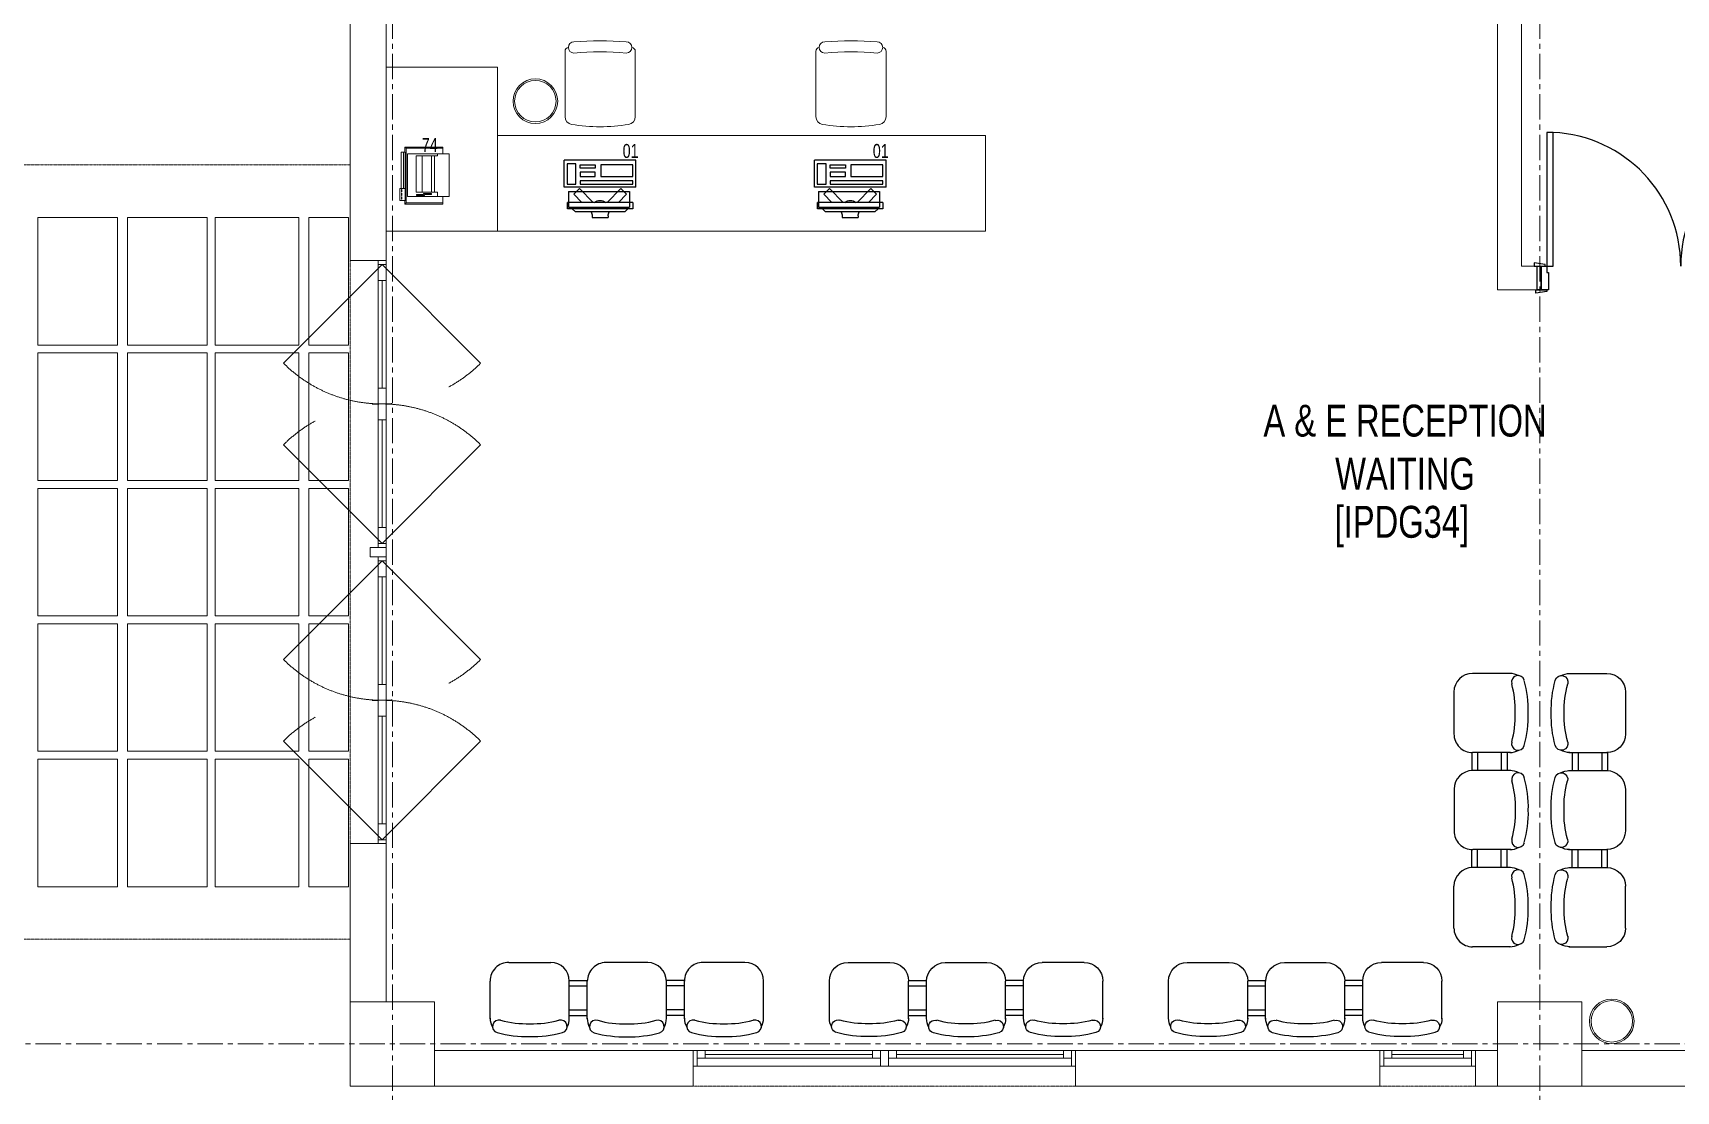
# Model space of a CAD drawing. Header units: millimetres. Extents: x 26027 to 581921, y 7230 to 233891.
# Drawn here: x 456395 to 466707, y 127649 to 134292 of the extents above; entities that cross this region are included whole.
import ezdxf

# ---------------------------------------------------------------- set-up
doc = ezdxf.new("R2010")
doc.units = ezdxf.units.MM
doc.header["$LTSCALE"] = 5
for name, pattern in [('CENTER', [50.8, 31.75, -6.35, 6.35, -6.35]), ('DASHED', [0.75, 0.5, -0.25]), ('HIDDEN2', [0.1875, 0.125, -0.0625])]:
    doc.linetypes.add(name, pattern=pattern)
for name, color, linetype, lineweight in [('72_EGR_BASE_TEXT', 7, 'Continuous', 5), ('Aluminum', 7, 'Continuous', 5), ('Medical Equipment and Furniture', 163, 'Continuous', 0), ('Proj', 7, 'HIDDEN2', 5), ('Structure', 20, 'Continuous', 5), ('Tiles', 252, 'Continuous', 5), ('Walls', 32, 'Continuous', 5)]:
    doc.layers.add(name, color=color, linetype=linetype, lineweight=lineweight)
doc.layers.add('axes', color=9, linetype='Continuous')
doc.layers.add('GE-ARCHITECTURAL_ELEMENTS', color=8, linetype='Continuous')
doc.layers.add('Wooden Joinery', color=7, linetype='Continuous', lineweight=5, true_color=0xffdcd1)
doc.styles.add('X3G_ENTITY_257CFD', font='swisscl.ttf', dxfattribs={"height": 200})
doc.styles.add('X3G_ENTITY_2587EA', font='swisscl.ttf', dxfattribs={"height": 200})

# ---------------------------------------------------------------- blocks, each defined once
blk = doc.blocks.new('GF21021-P')
for p, q in [((-0.221, 0.476), (-0.221, 0.067)), ((0.22, 0.476), (0.22, 0.067))]:
    blk.add_line(p, q)
for centre, radius, start, end in [((-0.171, 0.476), 0.05, 99.6329, 180), ((0, -0.529), 1.069, 80.3671, 99.6329), ((0.17, 0.476), 0.05, 0, 80.3671), ((-0.196, 0.067), 0.025, 180, 261.4721), ((-0.164, 0.042), 0.0351, 90, 270), ((0, 1.847), 1.777, 264.6946, 275.3053), ((0, 1.831), 1.831, 264.8532, 275.147), ((0.164, 0.042), 0.0351, 270, 90), ((0.195, 0.067), 0.025, 278.5279, 0)]:
    blk.add_arc(centre, radius, start, end)
blk = doc.blocks.new('ITCWLS1-P')
at = {"layer": 'GE-ARCHITECTURAL_ELEMENTS'}
for p, q in [((-0.265, 0.43, 0), (-0.305, 0.43, 0)), ((-0.305, 0.43, 0), (-0.305, 0.02, 0)), ((-0.265, 0.43, 0), (-0.265, 0.02, 0)), ((-0.17, 0.45), (-0.17, 0)), ((-0.17, 0.45), (0, 0.45)), ((-0.15, 0.43), (-0.129, 0.43)), ((-0.129, 0.43), (-0.129, 0.409)), ((0, 0.45), (0, 0)), ((-0.325, 0.38, 0), (-0.305, 0.4, 0)), ((-0.325, 0.38, 0), (-0.325, 0.07, 0)), ((-0.197, 0.409), (-0.295, 0.409)), ((-0.295, 0.026), (-0.295, 0.409)), ((-0.197, 0.026), (-0.197, 0.409)), ((-0.35, 0.275), (-0.36, 0.275)), ((-0.36, 0.175), (-0.36, 0.275)), ((-0.35, 0.175), (-0.36, 0.175)), ((-0.325, 0.07, 0), (-0.305, 0.05, 0)), ((-0.305, 0.02, 0), (-0.265, 0.02, 0)), ((-0.197, 0.026), (-0.295, 0.026)), ((-0.17, 0), (0, 0))]:
    blk.add_line(p, q, dxfattribs=at)
at = {"layer": 'GE-ARCHITECTURAL_ELEMENTS', "extrusion": (2.48281e-10, 3.18408e-10, -1)}
for p, q in [((-0.265, 0.34), (-0.214, 0.39)), ((-0.265, 0.269), (-0.179, 0.355)), ((-0.179, 0.355), (-0.214, 0.39))]:
    blk.add_line(p, q, dxfattribs=at)
at = {"layer": 'GE-ARCHITECTURAL_ELEMENTS', "extrusion": (2.48281e-10, -3.18408e-10, -1)}
for p, q in [((-0.265, 0.181), (-0.179, 0.095)), ((-0.265, 0.11), (-0.214, 0.06)), ((-0.179, 0.095), (-0.214, 0.06))]:
    blk.add_line(p, q, dxfattribs=at)
at = {"layer": 'GE-ARCHITECTURAL_ELEMENTS'}
for points in [[(-0.129, 0.409), (-0.129, 0.1), (-0.15, 0.1), (-0.15, 0.43)], [(-0.15, 0.1), (-0.15, 0.1), (-0.15, 0.1), (-0.15, 0.1), (-0.15, 0.1), (-0.15, 0.1), (-0.15, 0.1), (-0.15, 0.1), (-0.15, 0.1)], [(-0.15, 0.1), (-0.15, 0.1), (-0.15, 0.1), (-0.15, 0.1), (-0.15, 0.1), (-0.15, 0.1), (-0.15, 0.1), (-0.15, 0.1), (-0.15, 0.1), (-0.15, 0.1), (-0.15, 0.1), (-0.15, 0.1), (-0.15, 0.1), (-0.15, 0.1), (-0.15, 0.1), (-0.15, 0.1), (-0.15, 0.1), (-0.15, 0.1)], [(-0.15, 0.1), (-0.15, 0.1), (-0.15, 0.1), (-0.15, 0.1), (-0.15, 0.1), (-0.15, 0.1), (-0.15, 0.1), (-0.15, 0.1), (-0.15, 0.1), (-0.15, 0.1)], [(-0.15, 0.1), (-0.15, 0.1), (-0.15, 0.1), (-0.15, 0.1), (-0.15, 0.1), (-0.15, 0.1), (-0.15, 0.1)], [(-0.15, 0.1), (-0.15, 0.1), (-0.15, 0.1), (-0.15, 0.1), (-0.15, 0.1), (-0.15, 0.1), (-0.15, 0.1), (-0.15, 0.1), (-0.15, 0.1), (-0.15, 0.1)], [(-0.15, 0.1), (-0.15, 0.1), (-0.15, 0.1), (-0.15, 0.1), (-0.15, 0.1), (-0.15, 0.1), (-0.15, 0.1), (-0.15, 0.1), (-0.15, 0.1), (-0.15, 0.1), (-0.15, 0.1), (-0.15, 0.1), (-0.15, 0.1), (-0.15, 0.1), (-0.15, 0.1)], [(-0.15, 0.1), (-0.15, 0.1), (-0.15, 0.1), (-0.15, 0.1), (-0.15, 0.1), (-0.15, 0.1), (-0.15, 0.1), (-0.15, 0.1), (-0.15, 0.1), (-0.15, 0.1)], [(-0.15, 0.1), (-0.15, 0.1), (-0.15, 0.1), (-0.15, 0.1), (-0.15, 0.1), (-0.15, 0.1), (-0.15, 0.1), (-0.15, 0.1), (-0.15, 0.1), (-0.15, 0.1)], [(-0.15, 0.1), (-0.15, 0.1), (-0.15, 0.1), (-0.15, 0.1), (-0.15, 0.1), (-0.15, 0.1), (-0.15, 0.1), (-0.15, 0.1), (-0.15, 0.1), (-0.15, 0.1), (-0.15, 0.1), (-0.15, 0.1), (-0.15, 0.1), (-0.15, 0.1), (-0.15, 0.1), (-0.15, 0.1), (-0.15, 0.1), (-0.15, 0.1), (-0.15, 0.1), (-0.15, 0.1), (-0.15, 0.1), (-0.15, 0.1), (-0.15, 0.1), (-0.15, 0.1), (-0.15, 0.1), (-0.15, 0.1), (-0.15, 0.1), (-0.15, 0.1), (-0.15, 0.1), (-0.15, 0.1), (-0.15, 0.1), (-0.15, 0.1), (-0.15, 0.1), (-0.15, 0.1), (-0.15, 0.1), (-0.15, 0.1), (-0.15, 0.1), (-0.15, 0.1), (-0.15, 0.1), (-0.15, 0.1), (-0.15, 0.1), (-0.15, 0.1), (-0.15, 0.1), (-0.15, 0.1), (-0.15, 0.1), (-0.15, 0.1), (-0.15, 0.1), (-0.15, 0.1), (-0.15, 0.1), (-0.15, 0.1), (-0.15, 0.1), (-0.15, 0.1), (-0.15, 0.1), (-0.15, 0.1)], [(-0.15, 0.1), (-0.15, 0.1), (-0.15, 0.1), (-0.15, 0.1), (-0.15, 0.1), (-0.15, 0.1), (-0.15, 0.1), (-0.15, 0.1), (-0.15, 0.1), (-0.15, 0.1), (-0.15, 0.1), (-0.15, 0.1), (-0.15, 0.1), (-0.15, 0.1), (-0.15, 0.1), (-0.15, 0.1), (-0.15, 0.1), (-0.15, 0.1), (-0.15, 0.1), (-0.15, 0.1), (-0.15, 0.1), (-0.15, 0.1), (-0.15, 0.1), (-0.15, 0.1), (-0.15, 0.1), (-0.15, 0.1), (-0.15, 0.1), (-0.15, 0.1), (-0.15, 0.1), (-0.15, 0.1), (-0.15, 0.1), (-0.15, 0.1), (-0.15, 0.1), (-0.15, 0.1), (-0.15, 0.1), (-0.15, 0.1), (-0.15, 0.1), (-0.15, 0.1), (-0.15, 0.1), (-0.15, 0.1), (-0.15, 0.1), (-0.15, 0.1), (-0.15, 0.1), (-0.15, 0.1), (-0.15, 0.1), (-0.15, 0.1), (-0.15, 0.1), (-0.15, 0.1), (-0.15, 0.1), (-0.15, 0.1), (-0.15, 0.1), (-0.15, 0.1), (-0.15, 0.1), (-0.15, 0.1), (-0.15, 0.1), (-0.15, 0.1), (-0.15, 0.1), (-0.15, 0.1), (-0.15, 0.1), (-0.15, 0.1), (-0.15, 0.1), (-0.15, 0.1), (-0.15, 0.1), (-0.15, 0.1), (-0.15, 0.1), (-0.15, 0.1), (-0.15, 0.1), (-0.15, 0.1), (-0.15, 0.1), (-0.15, 0.1), (-0.15, 0.1), (-0.15, 0.1), (-0.15, 0.1), (-0.15, 0.1), (-0.15, 0.1), (-0.15, 0.1), (-0.15, 0.1), (-0.15, 0.1), (-0.15, 0.1), (-0.15, 0.1), (-0.15, 0.1), (-0.15, 0.1), (-0.15, 0.1), (-0.15, 0.1), (-0.15, 0.1), (-0.15, 0.1), (-0.15, 0.1), (-0.15, 0.1), (-0.15, 0.1)], [(-0.15, 0.1), (-0.15, 0.1), (-0.15, 0.1), (-0.15, 0.1), (-0.15, 0.1), (-0.15, 0.1), (-0.15, 0.1), (-0.15, 0.1), (-0.15, 0.1), (-0.15, 0.1), (-0.15, 0.1), (-0.15, 0.1)], [(-0.15, 0.1), (-0.15, 0.1), (-0.15, 0.1), (-0.15, 0.1), (-0.15, 0.1), (-0.15, 0.1), (-0.15, 0.1)], [(-0.15, 0.1), (-0.15, 0.1), (-0.15, 0.1), (-0.15, 0.1), (-0.15, 0.1), (-0.15, 0.1), (-0.15, 0.1), (-0.15, 0.1), (-0.15, 0.1), (-0.15, 0.1), (-0.15, 0.1), (-0.15, 0.1), (-0.15, 0.1), (-0.15, 0.1), (-0.15, 0.1), (-0.15, 0.1), (-0.15, 0.1)], [(-0.15, 0.1), (-0.15, 0.1), (-0.15, 0.1), (-0.15, 0.1), (-0.15, 0.1), (-0.15, 0.1), (-0.15, 0.1), (-0.15, 0.1), (-0.15, 0.1), (-0.15, 0.1), (-0.15, 0.1), (-0.15, 0.1), (-0.15, 0.1), (-0.15, 0.1), (-0.15, 0.1), (-0.15, 0.1), (-0.15, 0.1), (-0.15, 0.1), (-0.15, 0.1), (-0.15, 0.1), (-0.15, 0.1), (-0.15, 0.1), (-0.15, 0.1), (-0.15, 0.1), (-0.15, 0.1), (-0.15, 0.1), (-0.15, 0.1), (-0.15, 0.1), (-0.15, 0.1), (-0.15, 0.1), (-0.15, 0.1), (-0.15, 0.1), (-0.15, 0.1), (-0.15, 0.1), (-0.15, 0.1), (-0.15, 0.1), (-0.15, 0.1), (-0.15, 0.1), (-0.15, 0.1), (-0.15, 0.1), (-0.15, 0.1), (-0.15, 0.1), (-0.15, 0.1), (-0.15, 0.1), (-0.15, 0.1), (-0.15, 0.1), (-0.15, 0.1), (-0.15, 0.1), (-0.15, 0.1), (-0.15, 0.1), (-0.15, 0.1), (-0.15, 0.1), (-0.15, 0.1), (-0.15, 0.1), (-0.15, 0.1), (-0.15, 0.1), (-0.15, 0.1), (-0.15, 0.1), (-0.15, 0.1), (-0.15, 0.1), (-0.15, 0.1), (-0.15, 0.1), (-0.15, 0.1), (-0.15, 0.1), (-0.15, 0.1), (-0.15, 0.1), (-0.15, 0.1), (-0.15, 0.1), (-0.15, 0.1), (-0.15, 0.1), (-0.15, 0.1), (-0.15, 0.1), (-0.15, 0.1), (-0.15, 0.1), (-0.15, 0.1), (-0.15, 0.1), (-0.15, 0.1), (-0.15, 0.1), (-0.15, 0.1), (-0.15, 0.1), (-0.15, 0.1), (-0.15, 0.1), (-0.15, 0.1), (-0.15, 0.1), (-0.15, 0.1), (-0.15, 0.1), (-0.15, 0.1), (-0.15, 0.1), (-0.15, 0.1), (-0.15, 0.1), (-0.15, 0.1), (-0.15, 0.1), (-0.15, 0.1), (-0.15, 0.1), (-0.15, 0.1), (-0.15, 0.1), (-0.15, 0.1), (-0.15, 0.1), (-0.15, 0.1), (-0.15, 0.1), (-0.15, 0.1), (-0.15, 0.1), (-0.15, 0.1), (-0.15, 0.1), (-0.15, 0.1), (-0.15, 0.1), (-0.15, 0.1), (-0.15, 0.1), (-0.15, 0.1), (-0.15, 0.1), (-0.15, 0.1)], [(-0.15, 0.1), (-0.15, 0.1), (-0.15, 0.1), (-0.15, 0.1), (-0.15, 0.1), (-0.15, 0.1), (-0.15, 0.1), (-0.15, 0.1)]]:
    blk.add_lwpolyline(points, dxfattribs=at)
for points in [[(-0.102, 0.43), (-0.03, 0.43), (-0.03, 0.229), (-0.102, 0.229)], [(-0.102, 0.195), (-0.075, 0.195), (-0.075, 0.1), (-0.102, 0.1)], [(-0.03, 0.195), (-0.051, 0.195), (-0.051, 0.1), (-0.03, 0.1)], [(-0.15, 0.1), (-0.15, 0.1), (-0.15, 0.1), (-0.15, 0.1), (-0.15, 0.1), (-0.15, 0.1), (-0.15, 0.1), (-0.15, 0.1), (-0.15, 0.1), (-0.15, 0.1), (-0.15, 0.1), (-0.15, 0.1), (-0.15, 0.1), (-0.15, 0.1), (-0.15, 0.1), (-0.15, 0.1), (-0.15, 0.1), (-0.15, 0.1), (-0.15, 0.1), (-0.15, 0.1), (-0.15, 0.1), (-0.15, 0.1), (-0.15, 0.1), (-0.15, 0.1), (-0.15, 0.1), (-0.15, 0.1), (-0.15, 0.1), (-0.15, 0.1), (-0.15, 0.1), (-0.15, 0.1), (-0.15, 0.1), (-0.15, 0.1), (-0.15, 0.1), (-0.15, 0.1), (-0.15, 0.1), (-0.15, 0.1), (-0.15, 0.1), (-0.15, 0.1), (-0.15, 0.1), (-0.15, 0.1), (-0.15, 0.1), (-0.15, 0.1), (-0.15, 0.1), (-0.15, 0.1), (-0.15, 0.1), (-0.15, 0.1), (-0.15, 0.1), (-0.15, 0.1), (-0.15, 0.1), (-0.15, 0.1), (-0.15, 0.1), (-0.15, 0.1), (-0.15, 0.1), (-0.15, 0.1), (-0.15, 0.1), (-0.15, 0.1), (-0.15, 0.1), (-0.15, 0.1), (-0.15, 0.1), (-0.15, 0.1), (-0.15, 0.1), (-0.15, 0.1), (-0.15, 0.1), (-0.15, 0.1), (-0.15, 0.1), (-0.15, 0.1), (-0.15, 0.1), (-0.15, 0.1), (-0.15, 0.1), (-0.15, 0.1), (-0.15, 0.1), (-0.15, 0.1), (-0.15, 0.1), (-0.15, 0.1), (-0.15, 0.1), (-0.15, 0.1), (-0.15, 0.1), (-0.15, 0.1), (-0.15, 0.1), (-0.15, 0.1), (-0.15, 0.1), (-0.15, 0.1), (-0.15, 0.1), (-0.15, 0.1), (-0.15, 0.1), (-0.15, 0.1), (-0.15, 0.1), (-0.15, 0.1), (-0.15, 0.1), (-0.15, 0.1), (-0.15, 0.1), (-0.15, 0.1), (-0.15, 0.1), (-0.15, 0.1), (-0.15, 0.1), (-0.15, 0.1), (-0.15, 0.1), (-0.15, 0.1), (-0.15, 0.1), (-0.15, 0.1), (-0.15, 0.1), (-0.15, 0.1), (-0.15, 0.1), (-0.15, 0.1), (-0.15, 0.1), (-0.15, 0.1), (-0.15, 0.1), (-0.15, 0.1), (-0.15, 0.1), (-0.15, 0.1), (-0.15, 0.1), (-0.15, 0.1), (-0.15, 0.1), (-0.15, 0.1), (-0.15, 0.1), (-0.15, 0.1), (-0.15, 0.1), (-0.15, 0.1), (-0.15, 0.1), (-0.15, 0.1), (-0.15, 0.1), (-0.15, 0.1), (-0.15, 0.1), (-0.15, 0.1), (-0.15, 0.1), (-0.15, 0.1), (-0.15, 0.1), (-0.15, 0.1), (-0.15, 0.1), (-0.15, 0.1), (-0.15, 0.1), (-0.15, 0.1), (-0.15, 0.1), (-0.15, 0.1), (-0.15, 0.1), (-0.15, 0.1), (-0.15, 0.1), (-0.15, 0.1), (-0.15, 0.1), (-0.15, 0.1), (-0.15, 0.1), (-0.15, 0.1), (-0.15, 0.1), (-0.15, 0.1), (-0.15, 0.1), (-0.15, 0.1), (-0.15, 0.1), (-0.15, 0.1), (-0.15, 0.1), (-0.15, 0.1), (-0.15, 0.1), (-0.15, 0.1), (-0.15, 0.1), (-0.15, 0.1), (-0.15, 0.1), (-0.15, 0.1), (-0.15, 0.1), (-0.15, 0.1), (-0.15, 0.1), (-0.15, 0.1), (-0.15, 0.1), (-0.15, 0.1), (-0.15, 0.1), (-0.15, 0.1), (-0.15, 0.1), (-0.15, 0.1), (-0.15, 0.1), (-0.15, 0.1), (-0.15, 0.1), (-0.15, 0.1), (-0.15, 0.1), (-0.15, 0.1), (-0.15, 0.1), (-0.15, 0.1), (-0.15, 0.1), (-0.15, 0.1), (-0.15, 0.1), (-0.15, 0.1), (-0.15, 0.1), (-0.15, 0.1), (-0.15, 0.1), (-0.15, 0.1), (-0.15, 0.1), (-0.15, 0.1), (-0.15, 0.1), (-0.15, 0.1), (-0.15, 0.1), (-0.15, 0.1), (-0.15, 0.1), (-0.15, 0.1), (-0.15, 0.1), (-0.15, 0.1), (-0.15, 0.1), (-0.15, 0.1), (-0.15, 0.1), (-0.15, 0.1), (-0.15, 0.1), (-0.15, 0.1), (-0.15, 0.1), (-0.15, 0.1), (-0.15, 0.1), (-0.15, 0.1), (-0.15, 0.1), (-0.15, 0.1), (-0.15, 0.1), (-0.15, 0.1), (-0.15, 0.1), (-0.15, 0.1), (-0.15, 0.1), (-0.15, 0.1), (-0.15, 0.1), (-0.15, 0.1), (-0.15, 0.1), (-0.15, 0.1), (-0.15, 0.1), (-0.15, 0.1), (-0.15, 0.1), (-0.15, 0.1), (-0.15, 0.1), (-0.15, 0.1), (-0.15, 0.1), (-0.15, 0.1), (-0.15, 0.1), (-0.15, 0.1), (-0.15, 0.1), (-0.15, 0.1), (-0.15, 0.1), (-0.15, 0.1), (-0.15, 0.1), (-0.15, 0.1), (-0.15, 0.1), (-0.15, 0.1), (-0.15, 0.1), (-0.15, 0.1), (-0.15, 0.1), (-0.15, 0.1), (-0.15, 0.1), (-0.15, 0.1), (-0.15, 0.1), (-0.15, 0.1), (-0.15, 0.1), (-0.15, 0.1), (-0.15, 0.1), (-0.15, 0.1), (-0.15, 0.1), (-0.15, 0.1), (-0.15, 0.1), (-0.15, 0.1), (-0.15, 0.1), (-0.15, 0.1), (-0.15, 0.1), (-0.15, 0.1), (-0.15, 0.1), (-0.15, 0.1), (-0.15, 0.1), (-0.15, 0.1), (-0.15, 0.1), (-0.15, 0.1), (-0.15, 0.1), (-0.15, 0.1), (-0.15, 0.1), (-0.15, 0.1), (-0.15, 0.1), (-0.15, 0.1), (-0.15, 0.1), (-0.15, 0.1), (-0.15, 0.1), (-0.15, 0.1), (-0.15, 0.1), (-0.15, 0.1), (-0.15, 0.1), (-0.15, 0.1), (-0.15, 0.1), (-0.15, 0.1), (-0.15, 0.1), (-0.15, 0.1), (-0.15, 0.1)], [(-0.15, 0.1), (-0.15, 0.1), (-0.15, 0.1), (-0.15, 0.1), (-0.15, 0.1), (-0.15, 0.1), (-0.15, 0.1), (-0.15, 0.1), (-0.15, 0.1), (-0.15, 0.1), (-0.15, 0.1), (-0.15, 0.1), (-0.15, 0.1), (-0.15, 0.1), (-0.15, 0.1), (-0.15, 0.1), (-0.15, 0.1), (-0.15, 0.1), (-0.15, 0.1), (-0.15, 0.1), (-0.15, 0.1), (-0.15, 0.1), (-0.15, 0.1), (-0.15, 0.1), (-0.15, 0.1), (-0.15, 0.1), (-0.15, 0.1), (-0.15, 0.1), (-0.15, 0.1), (-0.15, 0.1), (-0.15, 0.1), (-0.15, 0.1), (-0.15, 0.1), (-0.15, 0.1), (-0.15, 0.1), (-0.15, 0.1), (-0.15, 0.1), (-0.15, 0.1), (-0.15, 0.1), (-0.15, 0.1), (-0.15, 0.1), (-0.15, 0.1), (-0.15, 0.1), (-0.15, 0.1), (-0.15, 0.1), (-0.15, 0.1), (-0.15, 0.1), (-0.15, 0.1), (-0.15, 0.1), (-0.15, 0.1), (-0.15, 0.1), (-0.15, 0.1), (-0.15, 0.1), (-0.15, 0.1), (-0.15, 0.1), (-0.15, 0.1), (-0.15, 0.1), (-0.15, 0.1), (-0.15, 0.1), (-0.15, 0.1), (-0.15, 0.1), (-0.15, 0.1), (-0.15, 0.1), (-0.15, 0.1), (-0.15, 0.1), (-0.15, 0.1), (-0.15, 0.1), (-0.15, 0.1), (-0.15, 0.1), (-0.15, 0.1), (-0.15, 0.1), (-0.15, 0.1), (-0.15, 0.1), (-0.15, 0.1), (-0.15, 0.1), (-0.15, 0.1), (-0.15, 0.1), (-0.15, 0.1), (-0.15, 0.1), (-0.15, 0.1), (-0.15, 0.1), (-0.15, 0.1), (-0.15, 0.1), (-0.15, 0.1), (-0.15, 0.1), (-0.15, 0.1), (-0.15, 0.1), (-0.15, 0.1), (-0.15, 0.1), (-0.15, 0.1), (-0.15, 0.1), (-0.15, 0.1), (-0.15, 0.1), (-0.15, 0.1), (-0.15, 0.1), (-0.15, 0.1), (-0.15, 0.1), (-0.15, 0.1), (-0.15, 0.1), (-0.15, 0.1), (-0.15, 0.1), (-0.15, 0.1), (-0.15, 0.1), (-0.15, 0.1), (-0.15, 0.1), (-0.15, 0.1), (-0.15, 0.1), (-0.15, 0.1), (-0.15, 0.1), (-0.15, 0.1), (-0.15, 0.1), (-0.15, 0.1), (-0.15, 0.1), (-0.15, 0.1), (-0.15, 0.1), (-0.15, 0.1), (-0.15, 0.1), (-0.15, 0.1), (-0.15, 0.1), (-0.15, 0.1), (-0.15, 0.1), (-0.15, 0.1), (-0.15, 0.1), (-0.15, 0.1), (-0.15, 0.1), (-0.15, 0.1), (-0.15, 0.1), (-0.15, 0.1), (-0.15, 0.1), (-0.15, 0.1), (-0.15, 0.1), (-0.15, 0.1), (-0.15, 0.1), (-0.15, 0.1), (-0.15, 0.1), (-0.15, 0.1), (-0.15, 0.1), (-0.15, 0.1), (-0.15, 0.1), (-0.15, 0.1), (-0.15, 0.1), (-0.15, 0.1), (-0.15, 0.1), (-0.15, 0.1), (-0.15, 0.1), (-0.15, 0.1), (-0.15, 0.1), (-0.15, 0.1), (-0.15, 0.1), (-0.15, 0.1), (-0.15, 0.1), (-0.15, 0.1), (-0.15, 0.1), (-0.15, 0.1), (-0.15, 0.1), (-0.15, 0.1), (-0.15, 0.1), (-0.15, 0.1), (-0.15, 0.1), (-0.15, 0.1), (-0.15, 0.1), (-0.15, 0.1), (-0.15, 0.1), (-0.15, 0.1), (-0.15, 0.1), (-0.15, 0.1), (-0.15, 0.1), (-0.15, 0.1), (-0.15, 0.1), (-0.15, 0.1), (-0.15, 0.1), (-0.15, 0.1), (-0.15, 0.1), (-0.15, 0.1), (-0.15, 0.1), (-0.15, 0.1), (-0.15, 0.1), (-0.15, 0.1), (-0.15, 0.1), (-0.15, 0.1), (-0.15, 0.1), (-0.15, 0.1), (-0.15, 0.1), (-0.15, 0.1), (-0.15, 0.1), (-0.15, 0.1), (-0.15, 0.1), (-0.15, 0.1), (-0.15, 0.1), (-0.15, 0.1), (-0.15, 0.1), (-0.15, 0.1), (-0.15, 0.1), (-0.15, 0.1), (-0.15, 0.1), (-0.15, 0.1), (-0.15, 0.1), (-0.15, 0.1), (-0.15, 0.1), (-0.15, 0.1), (-0.15, 0.1), (-0.15, 0.1), (-0.15, 0.1), (-0.15, 0.1), (-0.15, 0.1), (-0.15, 0.1), (-0.15, 0.1), (-0.15, 0.1), (-0.15, 0.1), (-0.15, 0.1), (-0.15, 0.1), (-0.15, 0.1), (-0.15, 0.1), (-0.15, 0.1)], [(-0.15, 0.1), (-0.15, 0.1), (-0.15, 0.1), (-0.15, 0.1), (-0.15, 0.1), (-0.15, 0.1), (-0.15, 0.1), (-0.15, 0.1), (-0.15, 0.1), (-0.15, 0.1), (-0.15, 0.1), (-0.15, 0.1), (-0.15, 0.1), (-0.15, 0.1), (-0.15, 0.1), (-0.15, 0.1), (-0.15, 0.1), (-0.15, 0.1), (-0.15, 0.1), (-0.15, 0.1), (-0.15, 0.1), (-0.15, 0.1), (-0.15, 0.1), (-0.15, 0.1), (-0.15, 0.1), (-0.15, 0.1), (-0.15, 0.1), (-0.15, 0.1), (-0.15, 0.1), (-0.15, 0.1), (-0.15, 0.1), (-0.15, 0.1), (-0.15, 0.1), (-0.15, 0.1), (-0.15, 0.1), (-0.15, 0.1), (-0.15, 0.1), (-0.15, 0.1), (-0.15, 0.1), (-0.15, 0.1), (-0.15, 0.1), (-0.15, 0.1), (-0.15, 0.1), (-0.15, 0.1), (-0.15, 0.1), (-0.15, 0.1), (-0.15, 0.1), (-0.15, 0.1), (-0.15, 0.1), (-0.15, 0.1), (-0.15, 0.1), (-0.15, 0.1), (-0.15, 0.1), (-0.15, 0.1), (-0.15, 0.1), (-0.15, 0.1), (-0.15, 0.1), (-0.15, 0.1), (-0.15, 0.1), (-0.15, 0.1), (-0.15, 0.1), (-0.15, 0.1), (-0.15, 0.1), (-0.15, 0.1), (-0.15, 0.1), (-0.15, 0.1), (-0.15, 0.1), (-0.15, 0.1), (-0.15, 0.1), (-0.15, 0.1), (-0.15, 0.1), (-0.15, 0.1), (-0.15, 0.1), (-0.15, 0.1), (-0.15, 0.1), (-0.15, 0.1), (-0.15, 0.1), (-0.15, 0.1), (-0.15, 0.1), (-0.15, 0.1), (-0.15, 0.1), (-0.15, 0.1), (-0.15, 0.1), (-0.15, 0.1), (-0.15, 0.1), (-0.15, 0.1), (-0.15, 0.1), (-0.15, 0.1), (-0.15, 0.1), (-0.15, 0.1), (-0.15, 0.1), (-0.15, 0.1), (-0.15, 0.1), (-0.15, 0.1), (-0.15, 0.1), (-0.15, 0.1), (-0.15, 0.1), (-0.15, 0.1), (-0.15, 0.1), (-0.15, 0.1), (-0.15, 0.1), (-0.15, 0.1), (-0.15, 0.1), (-0.15, 0.1), (-0.15, 0.1), (-0.15, 0.1), (-0.15, 0.1), (-0.15, 0.1), (-0.15, 0.1), (-0.15, 0.1), (-0.15, 0.1), (-0.15, 0.1), (-0.15, 0.1), (-0.15, 0.1), (-0.15, 0.1), (-0.15, 0.1), (-0.15, 0.1), (-0.15, 0.1), (-0.15, 0.1), (-0.15, 0.1), (-0.15, 0.1), (-0.15, 0.1), (-0.15, 0.1), (-0.15, 0.1), (-0.15, 0.1), (-0.15, 0.1), (-0.15, 0.1), (-0.15, 0.1), (-0.15, 0.1), (-0.15, 0.1), (-0.15, 0.1), (-0.15, 0.1), (-0.15, 0.1), (-0.15, 0.1), (-0.15, 0.1), (-0.15, 0.1), (-0.15, 0.1), (-0.15, 0.1), (-0.15, 0.1), (-0.15, 0.1), (-0.15, 0.1), (-0.15, 0.1), (-0.15, 0.1), (-0.15, 0.1), (-0.15, 0.1), (-0.15, 0.1), (-0.15, 0.1), (-0.15, 0.1), (-0.15, 0.1), (-0.15, 0.1), (-0.15, 0.1), (-0.15, 0.1), (-0.15, 0.1), (-0.15, 0.1), (-0.15, 0.1), (-0.15, 0.1), (-0.15, 0.1), (-0.15, 0.1), (-0.15, 0.1), (-0.15, 0.1), (-0.15, 0.1), (-0.15, 0.1), (-0.15, 0.1), (-0.15, 0.1), (-0.15, 0.1), (-0.15, 0.1), (-0.15, 0.1), (-0.15, 0.1), (-0.15, 0.1), (-0.15, 0.1), (-0.15, 0.1), (-0.15, 0.1), (-0.15, 0.1), (-0.15, 0.1), (-0.15, 0.1), (-0.15, 0.1), (-0.15, 0.1), (-0.15, 0.1), (-0.15, 0.1), (-0.15, 0.1), (-0.15, 0.1), (-0.15, 0.1), (-0.15, 0.1), (-0.15, 0.1), (-0.15, 0.1), (-0.15, 0.1), (-0.15, 0.1), (-0.15, 0.1), (-0.15, 0.1), (-0.15, 0.1), (-0.15, 0.1), (-0.15, 0.1), (-0.15, 0.1), (-0.15, 0.1), (-0.15, 0.1), (-0.15, 0.1), (-0.15, 0.1), (-0.15, 0.1), (-0.15, 0.1), (-0.15, 0.1), (-0.15, 0.1), (-0.15, 0.1), (-0.15, 0.1), (-0.15, 0.1), (-0.15, 0.1), (-0.15, 0.1), (-0.15, 0.1), (-0.15, 0.1), (-0.15, 0.1), (-0.15, 0.1), (-0.15, 0.1), (-0.15, 0.1), (-0.15, 0.1), (-0.15, 0.1), (-0.15, 0.1), (-0.15, 0.1), (-0.15, 0.1), (-0.15, 0.1), (-0.15, 0.1)], [(-0.15, 0.073), (-0.024, 0.073), (-0.024, 0.018), (-0.15, 0.018)]]:
    blk.add_lwpolyline(points, close=True, dxfattribs=at)
for centre, radius, start, end in [((-0.35, 0.325), 0.05, 270, 300.3093), ((-0.309, 0.225), 0.0556, 321.9431, 38.0569), ((-0.35, 0.125), 0.05, 59.6907, 90)]:
    blk.add_arc(centre, radius, start, end, dxfattribs=at)
blk = doc.blocks.new('WM00001-P')
blk.add_circle((0, 0), 0.14)
at = {"color": 8}
blk.add_circle((0, 0), 0.13, dxfattribs=at)
blk = doc.blocks.new('3seater')
at = {"layer": 'GE-ARCHITECTURAL_ELEMENTS'}
for p, q in [((-958973, -382950, 0), (-958973, -383188, 0)), ((-958476, -382950, 0), (-958476, -383188, 0)), ((-958476, -382950, 0), (-958476, -383166, 0)), ((-958476, -382971, 0), (-958364, -382971, 0)), ((-958364, -382948, 0), (-958364, -383187, 0)), ((-957867, -382948, 0), (-957867, -383165, 0)), ((-957867, -382948, 0), (-957867, -383187, 0)), ((-957754, -382971, 0), (-957867, -382971, 0)), ((-957754, -382950, 0), (-957754, -383188, 0)), ((-957754, -382950, 0), (-957754, -383166, 0)), ((-957257, -382950, 0), (-957257, -383188, 0)), ((-958476, -383008, 0), (-958364, -383008, 0)), ((-957754, -383008, 0), (-957867, -383008, 0)), ((-958476, -383157, 0), (-958364, -383157, 0)), ((-958476, -383192, 0), (-958364, -383192, 0)), ((-957754, -383157, 0), (-957867, -383157, 0)), ((-957754, -383192, 0), (-957867, -383192, 0)), ((-958856, -383305, 0), (-958593, -383305, 0)), ((-958246, -383304, 0), (-957984, -383304, 0)), ((-957374, -383305, 0), (-957637, -383305, 0))]:
    blk.add_line(p, q, dxfattribs=at)
for centre, radius, start, end in [((-958919, -382903, 0), 40.5, 105.639, 285.639), ((-958744, -383526, 0), 687, 88.3753, 105.639), ((-958705, -383526, 0), 687, 74.361, 91.6247), ((-958531, -382903, 0), 40.5, 254.361, 74.361), ((-958309, -382902, 0), 40.5, 105.639, 285.639), ((-958135, -383525, 0), 687, 88.3753, 105.639), ((-958096, -383525, 0), 687, 74.361, 91.6247), ((-957921, -382902, 0), 40.5, 254.361, 74.361), ((-957700, -382903, 0), 40.5, 105.639, 285.639), ((-957525, -383526, 0), 687, 88.3753, 105.639), ((-957486, -383526, 0), 687, 74.361, 91.6247), ((-957312, -382903, 0), 40.5, 254.361, 74.361), ((-958856, -382955, 0), 117, 151.0301, 180), ((-958744, -383526, 0), 606, 88.1581, 105.639), ((-958705, -383526, 0), 606, 74.361, 91.8419), ((-958593, -382955, 0), 117, 0, 28.9699), ((-958246, -382954, 0), 117, 151.0301, 180), ((-958135, -383525, 0), 606, 88.1581, 105.639), ((-958096, -383525, 0), 606, 74.361, 91.8419), ((-957984, -382954, 0), 117, 0, 28.9699), ((-957637, -382955, 0), 117, 151.0301, 180), ((-957525, -383526, 0), 606, 88.1581, 105.639), ((-957486, -383526, 0), 606, 74.361, 91.8419), ((-957374, -382955, 0), 117, 0, 28.9699), ((-958856, -383188, 0), 117, 180, 270), ((-958593, -383188, 0), 117, 270, 0), ((-958246, -383187, 0), 117, 180, 270), ((-957984, -383187, 0), 117, 270, 0), ((-957637, -383188, 0), 117, 180, 270), ((-957374, -383188, 0), 117, 270, 0)]:
    blk.add_arc(centre, radius, start, end, dxfattribs=at)
blk = doc.blocks.new('ITPPLT2C-P')
at = {"color": 0}
for p, q in [((0, 0), (0, -0.226)), ((0.025, 0), (0, 0)), ((0.014, 0), (0.014, -0.226)), ((0.025, 0), (0.014, 0)), ((0.023, 0.032), (0.262, 0.032)), ((0.03, 0.026), (0.023, 0.032)), ((0.023, 0), (0.023, 0.032)), ((0.025, -0.226), (0.025, 0)), ((0.03, -0.318), (0.03, 0.026)), ((0.03, 0.026), (0.262, 0.026)), ((0.262, -0.01), (0.262, 0.032)), ((0.04, -0.277), (0.04, -0.01)), ((0.3, -0.01), (0.04, -0.01)), ((0.094, -0.251), (0.094, -0.022)), ((0.094, -0.022), (0.227, -0.022)), ((0.132, -0.251), (0.132, -0.022)), ((0.189, -0.251), (0.189, -0.022)), ((0.208, -0.251), (0.208, -0.022)), ((0.227, -0.022), (0.227, -0.01)), ((0.3, -0.277), (0.3, -0.01)), ((-0.009, -0.226), (0.027, -0.226)), ((-0.009, -0.226), (0.024, -0.226)), ((-0.009, -0.302), (-0.009, -0.226)), ((-0.009, -0.302), (-0.009, -0.226)), ((0.027, -0.302), (-0.009, -0.302)), ((0.024, -0.302), (-0.009, -0.302)), ((0, -0.226), (0.025, -0.226)), ((0.002, -0.249), (0.002, -0.233)), ((0.002, -0.233), (0.004, -0.233)), ((0.004, -0.249), (0.002, -0.249)), ((0.002, -0.272), (0.002, -0.256)), ((0.002, -0.256), (0.004, -0.256)), ((0.004, -0.272), (0.002, -0.272)), ((0.002, -0.295), (0.002, -0.279)), ((0.002, -0.279), (0.004, -0.279)), ((0.004, -0.295), (0.002, -0.295)), ((0.004, -0.233), (0.004, -0.249)), ((0.004, -0.256), (0.004, -0.272)), ((0.004, -0.279), (0.004, -0.295)), ((0.014, -0.226), (0.025, -0.226)), ((0.023, -0.325), (0.023, -0.302)), ((0.024, -0.226), (0.024, -0.302)), ((0.027, -0.226), (0.027, -0.302)), ((0.3, -0.277), (0.04, -0.277)), ((0.227, -0.251), (0.094, -0.251)), ((0.095, -0.27), (0.095, -0.264)), ((0.095, -0.264), (0.139, -0.264)), ((0.146, -0.27), (0.095, -0.27)), ((0.139, -0.258), (0.19, -0.258)), ((0.139, -0.264), (0.139, -0.258)), ((0.19, -0.264), (0.146, -0.264)), ((0.146, -0.264), (0.146, -0.27)), ((0.19, -0.258), (0.19, -0.264)), ((0.227, -0.277), (0.227, -0.251)), ((0.262, -0.277), (0.262, -0.325)), ((0.03, -0.318), (0.023, -0.325)), ((0.023, -0.325), (0.262, -0.325)), ((0.03, -0.318), (0.262, -0.318))]:
    blk.add_line(p, q, dxfattribs=at)
blk = doc.blocks.new('A$C009F45C9')
at = {"layer": 'GE-ARCHITECTURAL_ELEMENTS'}
for p, q in [((724, -1690), (724, -1680)), ((744, -1690), (724, -1690)), ((724, -1750), (724, -1760)), ((744, -1750), (724, -1750)), ((744, -1690), (744, -1680)), ((744, -1750), (744, -1760)), ((844, -1650), (754, -1650)), ((844, -1670), (754, -1670)), ((884, -1690), (844, -1690)), ((844, -1700), (844, -1690)), ((844, -1740), (844, -1750)), ((884, -1750), (844, -1750)), ((854, -1690), (854, -1680)), ((854, -1750), (854, -1760)), ((874, -1690), (874, -1680)), ((874, -1750), (874, -1760)), ((884, -1700), (884, -1690)), ((884, -1740), (884, -1750)), ((844, -1770), (754, -1770)), ((844, -1790), (754, -1790))]:
    blk.add_line(p, q, dxfattribs=at)
for points in [[(-75, -60), (-85, -60), (-95, 10), (-75, 10)], [(75, -50), (85, -50), (95, 20), (75, 20)], [(75, -100), (914, -100), (914, -60), (75, -60)], [(-75, -1740), (-85, -1740), (-95, -1810), (-75, -1810)], [(75, -1700), (914, -1700), (914, -1740), (75, -1740)], [(75, -1700), (914, -1700), (914, -1740), (75, -1740)], [(75, -1750), (85, -1750), (95, -1820), (75, -1820)]]:
    blk.add_lwpolyline(points, close=True, dxfattribs=at)
for points in [[(75, -25), (-75, -25), (-75, 0), (75, 0), (75, -25)], [(75, -25), (75, -60), (35, -60), (35, -70), (-75, -70), (-75, -25), (75, -25)], [(75, -1775), (75, -1740), (35, -1740), (35, -1730), (-75, -1730), (-75, -1775), (75, -1775)], [(75, -1775), (-75, -1775), (-75, -1800), (75, -1800), (75, -1775)]]:
    blk.add_lwpolyline(points, dxfattribs=at)
for centre, radius, start, end in [((75, -60), 840, 270, 357.2706), ((75, -1740), 840, 2.7294, 90), ((754, -1680), 30, 90, 180), ((754, -1680), 10, 90, 180), ((844, -1680), 30, 0, 90), ((844, -1680), 10, 0, 90), ((754, -1760), 30, 180, 270), ((754, -1760), 10, 180, 270), ((844, -1760), 10, 270, 0), ((844, -1760), 30, 270, 0)]:
    blk.add_arc(centre, radius, start, end, dxfattribs=at)

msp = doc.modelspace()

# ---------------------------------------------------------------- linework, layer by layer
at = {"layer": 'Aluminum', "ltscale": 300}
for p, q in [((458585.8, 132837.7, 2.4), (457967.1, 132219, 2.4)), ((458585.8, 132837.7, 2.4), (459204.5, 132219, 2.4)), ((458585.8, 131087.7, 2.4), (457967.1, 131706.4, 2.4)), ((458585.8, 131087.7, 2.4), (459204.5, 131706.4, 2.4)), ((458585.8, 130977.8, 2.4), (457967.1, 130359.1, 2.4)), ((458585.8, 130977.8, 2.4), (459204.5, 130359.1, 2.4)), ((458585.8, 129227.8, 2.4), (457967.1, 129846.6, 2.4)), ((458585.8, 129227.8, 2.4), (459204.5, 129846.6, 2.4))]:
    msp.add_line(p, q, dxfattribs=at)
at = {"layer": 'Aluminum'}
for p, q in [((458560.8, 131062.7, 2.4), (458560.8, 132862.7, 2.4)), ((458610.8, 132837.7, 2.4), (458560.8, 132837.7, 2.4)), ((458610.8, 132862.7, 2.4), (458610.8, 129202.8, 2.4)), ((458610.8, 132737.7, 2.4), (458560.8, 132737.7, 2.4)), ((458585.8, 132062.7, 2.4), (458585.8, 132737.7, 2.4)), ((458610.8, 132062.7, 2.4), (458560.8, 132062.7, 2.4)), ((458610.8, 131962.7, 2.4), (458560.8, 131962.7, 2.4)), ((458610.8, 131862.7, 2.4), (458560.8, 131862.7, 2.4)), ((458585.8, 131862.7, 2.4), (458585.8, 131187.7, 2.4)), ((458610.8, 131187.7, 2.4), (458560.8, 131187.7, 2.4)), ((458610.8, 131087.7, 2.4), (458560.8, 131087.7, 2.4)), ((458610.8, 131062.7, 2.4), (458510.8, 131062.7, 2.4)), ((458510.8, 131062.7, 2.4), (458510.8, 131002.8, 2.4)), ((458610.8, 131002.8, 2.4), (458510.8, 131002.8, 2.4)), ((458560.8, 131002.8, 2.4), (458560.8, 129202.8, 2.4)), ((458610.8, 130977.8, 2.4), (458560.8, 130977.8, 2.4)), ((458610.8, 130877.8, 2.4), (458560.8, 130877.8, 2.4)), ((458585.8, 130202.8, 2.4), (458585.8, 130877.8, 2.4)), ((458610.8, 130202.8, 2.4), (458560.8, 130202.8, 2.4)), ((458610.8, 130102.8, 2.4), (458560.8, 130102.8, 2.4)), ((458610.8, 130002.8, 2.4), (458560.8, 130002.8, 2.4)), ((458585.8, 130002.8, 2.4), (458585.8, 129327.8, 2.4)), ((458610.8, 129327.8, 2.4), (458560.8, 129327.8, 2.4)), ((458610.8, 129227.8, 2.4), (458560.8, 129227.8, 2.4)), ((460538.3, 127905.3, 2.4), (462938.3, 127905.3, 2.4)), ((460563.3, 127805.3, 7.1), (460563.3, 127905.3, 7.1)), ((460613.3, 127855.3, 7.1), (460613.3, 127905.3, 7.1)), ((461663.3, 127880.3, 7.1), (460613.3, 127880.3, 7.1)), ((461663.3, 127855.3, 7.1), (461663.3, 127905.3, 7.1)), ((461713.3, 127805.3, 7.1), (461713.3, 127905.3, 7.1)), ((461763.3, 127805.3, 7.1), (461763.3, 127905.3, 7.1)), ((461813.3, 127855.3, 7.1), (461813.3, 127905.3, 7.1)), ((462863.3, 127880.3, 7.1), (461813.3, 127880.3, 7.1)), ((462863.3, 127855.3, 7.1), (462863.3, 127905.3, 7.1)), ((462913.3, 127805.3, 7.1), (462913.3, 127905.3, 7.1)), ((464848.3, 127905.3, 2.4), (465448.3, 127905.3, 2.4)), ((464873.3, 127805.3, 2.4), (464873.3, 127905.3, 2.4)), ((464923.3, 127855.3, 2.4), (464923.3, 127905.3, 2.4)), ((465373.3, 127880.3, 2.4), (464923.3, 127880.3, 2.4)), ((465373.3, 127855.3, 2.4), (465373.3, 127905.3, 2.4)), ((465423.3, 127805.3, 2.4), (465423.3, 127905.3, 2.4)), ((460538.3, 127805.3, 2.4), (462938.3, 127805.3, 2.4)), ((460563.3, 127855.3, 7.1), (461713.3, 127855.3, 7.1)), ((461763.3, 127855.3, 7.1), (462913.3, 127855.3, 7.1)), ((464848.3, 127805.3, 2.4), (465448.3, 127805.3, 2.4)), ((464873.3, 127855.3, 2.4), (465423.3, 127855.3, 2.4))]:
    msp.add_line(p, q, dxfattribs=at)
at = {"layer": 'Aluminum', "linetype": 'DASHED', "ltscale": 300}
for centre, start, end in [((458585.8, 132837.7, 2.4), 225, 315), ((458585.8, 131087.7, 2.4), 45, 135), ((458585.8, 130977.8, 2.4), 225, 315), ((458585.8, 129227.8, 2.4), 45, 135)]:
    msp.add_arc(centre, 875, start, end, dxfattribs=at)
at = {"layer": 'axes', "linetype": 'CENTER', "lineweight": 0}
for p, q in [((465850.8, 120285.6, 2.4), (465850.8, 230891.1, 2.4)), ((458650.8, 120285.6, 2.4), (458650.8, 160790.3, 2.4)), ((581030.5, 127945.3, 2.4), (449113.3, 127945.3, 2.4))]:
    msp.add_line(p, q, dxfattribs=at)
at = {"layer": 'Medical Equipment and Furniture', "elevation": 2.4}
msp.add_lwpolyline([(459310.8, 133048.1), (458610.8, 133048.1), (458610.8, 134076.8), (459310.8, 134076.8)], close=True, dxfattribs=at)
at = {"layer": 'Medical Equipment and Furniture', "linetype": 'Continuous', "elevation": 2.4}
msp.add_lwpolyline([(462373.7, 133648.1), (462373.7, 133048.1), (459310.8, 133048.1), (459310.8, 133648.1)], close=True, dxfattribs=at)
at = {"layer": 'Proj'}
for p, q in [((458385.8, 133462.7, 2.4), (455985.8, 133462.7, 2.4)), ((458385.8, 128602.8, 2.4), (455985.8, 128602.8, 2.4)), ((462938.3, 127680.3, 2.4), (460538.3, 127680.3, 2.4)), ((465448.3, 127680.3, 7.1), (464848.3, 127680.3, 7.1))]:
    msp.add_line(p, q, dxfattribs=at)
at = {"layer": 'Proj', "elevation": 2.4}
msp.add_lwpolyline([(458385.8, 129202.8), (458385.8, 132862.7)], dxfattribs=at)
at = {"layer": 'Structure', "elevation": 2.4}
for points in [[(458385.8, 127680.3), (458915.8, 127680.3), (458915.8, 128210.3), (458385.8, 128210.3)], [(465585.8, 127680.3), (466115.8, 127680.3), (466115.8, 128210.3), (465585.8, 128210.3)]]:
    msp.add_lwpolyline(points, close=True, dxfattribs=at)
at = {"layer": 'Tiles', "elevation": 2.4}
for points in [[(456425.8, 132332.8), (456925.8, 132332.8), (456925.8, 133132.8), (456425.8, 133132.8)], [(456988.3, 132332.8), (457488.3, 132332.8), (457488.3, 133132.8), (456988.3, 133132.8)], [(457538.3, 132332.8), (458063.3, 132332.8), (458063.3, 133132.8), (457538.3, 133132.8)], [(458125.8, 132332.8), (458375.8, 132332.8), (458375.8, 133132.8), (458125.8, 133132.8)], [(456425.8, 131482.8), (456925.8, 131482.8), (456925.8, 132282.8), (456425.8, 132282.8)], [(456988.3, 131482.8), (457488.3, 131482.8), (457488.3, 132282.8), (456988.3, 132282.8)], [(457538.3, 131482.8), (458063.3, 131482.8), (458063.3, 132282.8), (457538.3, 132282.8)], [(458125.8, 131482.8), (458375.8, 131482.8), (458375.8, 132282.8), (458125.8, 132282.8)], [(456425.8, 130632.8), (456925.8, 130632.8), (456925.8, 131432.8), (456425.8, 131432.8)], [(456988.3, 130632.8), (457488.3, 130632.8), (457488.3, 131432.8), (456988.3, 131432.8)], [(457538.3, 130632.8), (458063.3, 130632.8), (458063.3, 131432.8), (457538.3, 131432.8)], [(458125.8, 130632.8), (458375.8, 130632.8), (458375.8, 131432.8), (458125.8, 131432.8)], [(456425.8, 130582.8), (456925.8, 130582.8), (456925.8, 129782.8), (456425.8, 129782.8)], [(456988.3, 130582.8), (457488.3, 130582.8), (457488.3, 129782.8), (456988.3, 129782.8)], [(457538.3, 130582.8), (458063.3, 130582.8), (458063.3, 129782.8), (457538.3, 129782.8)], [(458125.8, 130582.8), (458375.8, 130582.8), (458375.8, 129782.8), (458125.8, 129782.8)], [(456425.8, 129732.8), (456925.8, 129732.8), (456925.8, 128932.8), (456425.8, 128932.8)], [(456988.3, 129732.8), (457488.3, 129732.8), (457488.3, 128932.8), (456988.3, 128932.8)], [(457538.3, 129732.8), (458063.3, 129732.8), (458063.3, 128932.8), (457538.3, 128932.8)], [(458125.8, 129732.8), (458375.8, 129732.8), (458375.8, 128932.8), (458125.8, 128932.8)]]:
    msp.add_lwpolyline(points, close=True, dxfattribs=at)
at = {"layer": 'Walls'}
for p, q in [((458385.8, 132862.7, 2.4), (458385.8, 134880.3, 2.4)), ((458610.8, 132862.7, 2.4), (458610.8, 134880.3, 2.4)), ((458610.8, 132862.7, 2.4), (458385.8, 132862.7, 2.4)), ((458610.8, 129202.8, 2.4), (458385.8, 129202.8, 2.4)), ((458385.8, 128210.3, 2.4), (458385.8, 129202.8, 2.4)), ((458610.8, 128210.3, 2.4), (458610.8, 129202.8, 2.4)), ((460538.3, 127905.3, 2.4), (458915.8, 127905.3, 2.4)), ((460538.3, 127905.3, 2.4), (460538.3, 127680.3, 2.4)), ((464848.3, 127905.3, 2.4), (462938.3, 127905.3, 2.4)), ((462938.3, 127905.3, 2.4), (462938.3, 127680.3, 2.4)), ((464848.3, 127905.3, 7.1), (464848.3, 127680.3, 7.1)), ((465585.8, 127905.3, 2.4), (465448.3, 127905.3, 2.4)), ((465448.3, 127905.3, 7.1), (465448.3, 127680.3, 7.1)), ((468763.3, 127905.3, 2.4), (466115.8, 127905.3, 2.4)), ((460538.3, 127680.3, 2.4), (458915.8, 127680.3, 2.4)), ((462938.3, 127680.3, 2.4), (464848.3, 127680.3, 2.4)), ((465585.8, 127680.3, 2.4), (465448.3, 127680.3, 2.4)), ((466115.8, 127680.3, 2.4), (468763.3, 127680.3, 2.4))]:
    msp.add_line(p, q, dxfattribs=at)
at = {"layer": 'Walls', "elevation": 2.4}
for points in [[(465585.8, 134880.3), (465585.8, 132678.4), (465835.8, 132678.4)], [(465735.8, 134880.3), (465735.8, 132828.2), (465835.8, 132828.2)], [(465835.8, 132828.2), (465835.8, 132678.4)]]:
    msp.add_lwpolyline(points, dxfattribs=at)

# ---------------------------------------------------------------- block references
at = {"layer": 'Medical Equipment and Furniture', "yscale": 1000, "zscale": 1000}
for name, p, xscale, rotation in [('GF21021-P', (459954.1, 134242.7, 2.4), 1000, 180), ('GF21021-P', (461528.4, 134242.7, 2.4), 1000, 180), ('WM00001-P', (459548, 133863.3, 2.4), 1000, 101.9999999999856), ('ITCWLS1-P', (459729.2, 133493.2, 2.4), -1000, 269.9999999924613), ('ITCWLS1-P', (461299, 133493.2, 2.4), -1000, 269.9999999924613), ('WM00001-P', (466303.1, 128087.6, 2.4), 1000, 101.9999999999856)]:
    msp.add_blockref(name, p, dxfattribs=dict(at, xscale=xscale, rotation=rotation))
at = {"layer": 'Medical Equipment and Furniture', "extrusion": (-7.77425e-06, 2.55397e-17, -1), "xscale": -1000, "yscale": 999.9999999999978, "zscale": 1000}
msp.add_blockref('ITPPLT2C-P', (-458706.3, 133542.2, -5.9), dxfattribs=at)
at = {"layer": 'Medical Equipment and Furniture'}
for p, rotation in [((848617.4, -828701.6, 2.4), 270), ((-497992.9, -254847.6, 2.4), 180)]:
    msp.add_blockref('3seater', p, dxfattribs=dict(at, rotation=rotation))
at = {"layer": 'Medical Equipment and Furniture', "xscale": -1}
for p, rotation in [((83084.2, -828701.6, 2.4), 90), ((1420366, -254847.6, 2.4), 180), ((1422494.5, -254847.6, 2.4), 180)]:
    msp.add_blockref('3seater', p, dxfattribs=dict(at, rotation=rotation))
at = {"layer": 'Wooden Joinery', "rotation": 89.9999999999999}
msp.add_blockref('A$C009F45C9', (465835.8, 132753.3, 2.4), dxfattribs=at)

# ---------------------------------------------------------------- texts
at = {"layer": '72_EGR_BASE_TEXT', "char_height": 200, "attachment_point": 2, "style": 'X3G_ENTITY_2587EA'}
for s, insert in [('A & E RECEPTION^M^JWAITING', (465005.5, 131958.3, 2.4)), ('[IPDG34]', (464985.7, 131323, 2.4))]:
    msp.add_mtext(s, dxfattribs=dict(at, insert=insert))
at = {"layer": 'Medical Equipment and Furniture', "char_height": 87.47, "attachment_point": 2, "style": 'X3G_ENTITY_257CFD'}
for s, insert in [('74', (458885, 133631.5, 2.4)), ('01', (460145.7, 133594.5, 2.4)), ('01', (461715.5, 133594.5, 2.4))]:
    msp.add_mtext(s, dxfattribs=dict(at, insert=insert))

doc.saveas('drawing.dxf')
